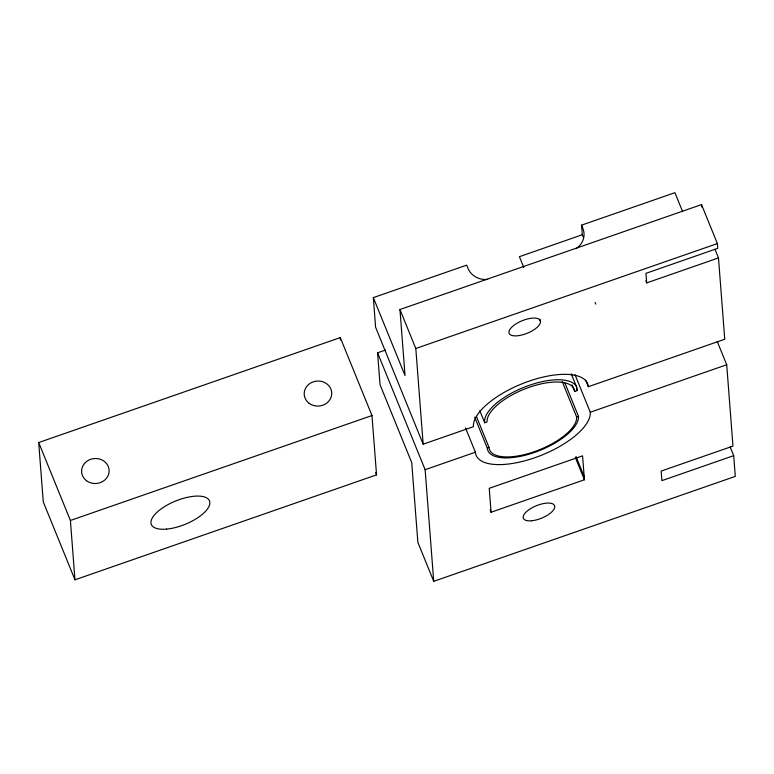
<?xml version="1.0" encoding="UTF-8"?>
<svg xmlns="http://www.w3.org/2000/svg" width="774" height="774" viewBox="0 0 774 774"><rect width="100%" height="100%" fill="white"/><g stroke="black" fill="none" stroke-linecap="round" stroke-linejoin="round"><path stroke-width="1.16" d="M714.963 249.257L718.485 257.916L724.745 339.244L588.317 386.719A61.243 24.575 -22.1 0 0 528.913 381.195A61.243 24.575 -22.1 0 0 473.427 426.697L423.165 444.179L375.613 327.276L373.329 297.613L466.683 265.134L467.999 268.385A19.137 17.386 -4.4 0 0 487.688 279.433M583.625 237.976L582.3 234.725L581.564 225.157L674.918 192.678L682.61 211.602M582.3 234.725L519.412 256.687L523.814 267.514M373.329 297.613L405.034 375.554L399.955 309.532L701.534 204.597L717.382 243.568L717.75 248.348L645.951 273.338L646.687 282.907L718.485 257.916M38.7 442.544L340.279 337.599L371.984 415.541L376.551 474.868L74.962 579.803L43.267 501.862L38.7 442.544L70.405 520.476L74.962 579.803M730.182 446.995L733.704 455.654L735.3 476.387L433.721 581.322L417.863 542.351L411.729 462.62L380.034 384.678L377.577 352.789L385.462 350.042M423.165 444.179L415.802 348.503L717.382 243.568M70.405 520.476L371.984 415.541M479.774 410.636L484.708 422.768L487.069 421.946A46.692 18.74 -22.1 0 1 529.377 387.252A46.692 18.74 -22.1 0 1 574.676 391.46L577.336 390.541L576.446 388.335M433.721 581.322L425.129 469.702L475.391 452.209A61.243 24.575 -22.1 0 0 534.795 457.734A61.243 24.575 -22.1 0 0 590.281 412.232L726.709 364.757L717.198 341.382M474.714 417.196L487.281 448.069L489.033 447.459A46.692 18.74 -22.1 0 0 534.331 451.677A46.692 18.74 -22.1 0 0 576.64 416.983L578.468 416.344L565.01 383.256M491.074 512.243L584.418 479.764L582.58 455.847L489.226 488.326L491.074 512.243L490.165 510.018M733.704 455.654L661.896 480.644L661.16 471.076L732.968 446.085L726.709 364.757M539.546 319.459L540.533 321.471A16.844 6.753 -22.1 0 1 517.303 335.8A16.844 6.753 -22.1 0 1 516.374 323.648A16.844 6.753 -22.1 0 1 540.533 321.471L539.671 319.343M595.109 302.489L595.786 304.114M645.806 280.739L646.687 282.907M581.564 225.157L582.89 228.407A19.137 17.386 -4.4 0 1 575.962 248.715M585.628 380.102L588.317 386.719M575.024 374.732L590.281 412.232M571.251 373.784L576.63 387.01M571.967 384.813L574.676 391.46M562.205 381.495L576.64 416.983M576.02 456.534L584.176 476.581M575.363 457.502L584.418 479.764M476.407 416.412L489.033 447.459M465.522 427.945L475.391 452.209M399.955 309.532L415.802 348.503M377.577 352.789L425.129 469.702M375.642 472.633L376.551 474.868M701.534 204.597L701.718 206.997M340.279 337.599L340.463 339.979M484.708 422.768A49.41 19.824 -22.1 0 1 529.377 385.288A49.41 19.824 -22.1 0 1 577.336 390.541M578.468 416.344A48.607 19.505 -22.1 0 1 534.428 452.461A48.607 19.505 -22.1 0 1 487.281 448.069M531.544 520.776A16.844 6.753 -22.1 0 0 554.764 506.457A16.844 6.753 -22.1 0 0 530.606 508.624A16.844 6.753 -22.1 0 0 531.544 520.776M309.145 403.302A13.777 12.519 -4.4 0 0 331.533 395.514A13.777 12.519 -4.4 0 0 313.209 381.872A13.777 12.519 -4.4 0 0 309.145 403.302M86.553 480.76A13.777 12.519 -4.4 0 0 108.931 472.972A13.777 12.519 -4.4 0 0 90.606 459.33A13.777 12.519 -4.4 0 0 86.553 480.76M166.545 529.106A31.386 12.597 -22.1 0 0 209.831 502.423A31.386 12.597 -22.1 0 0 164.804 506.457A31.386 12.597 -22.1 0 0 166.545 529.106"/></g></svg>
